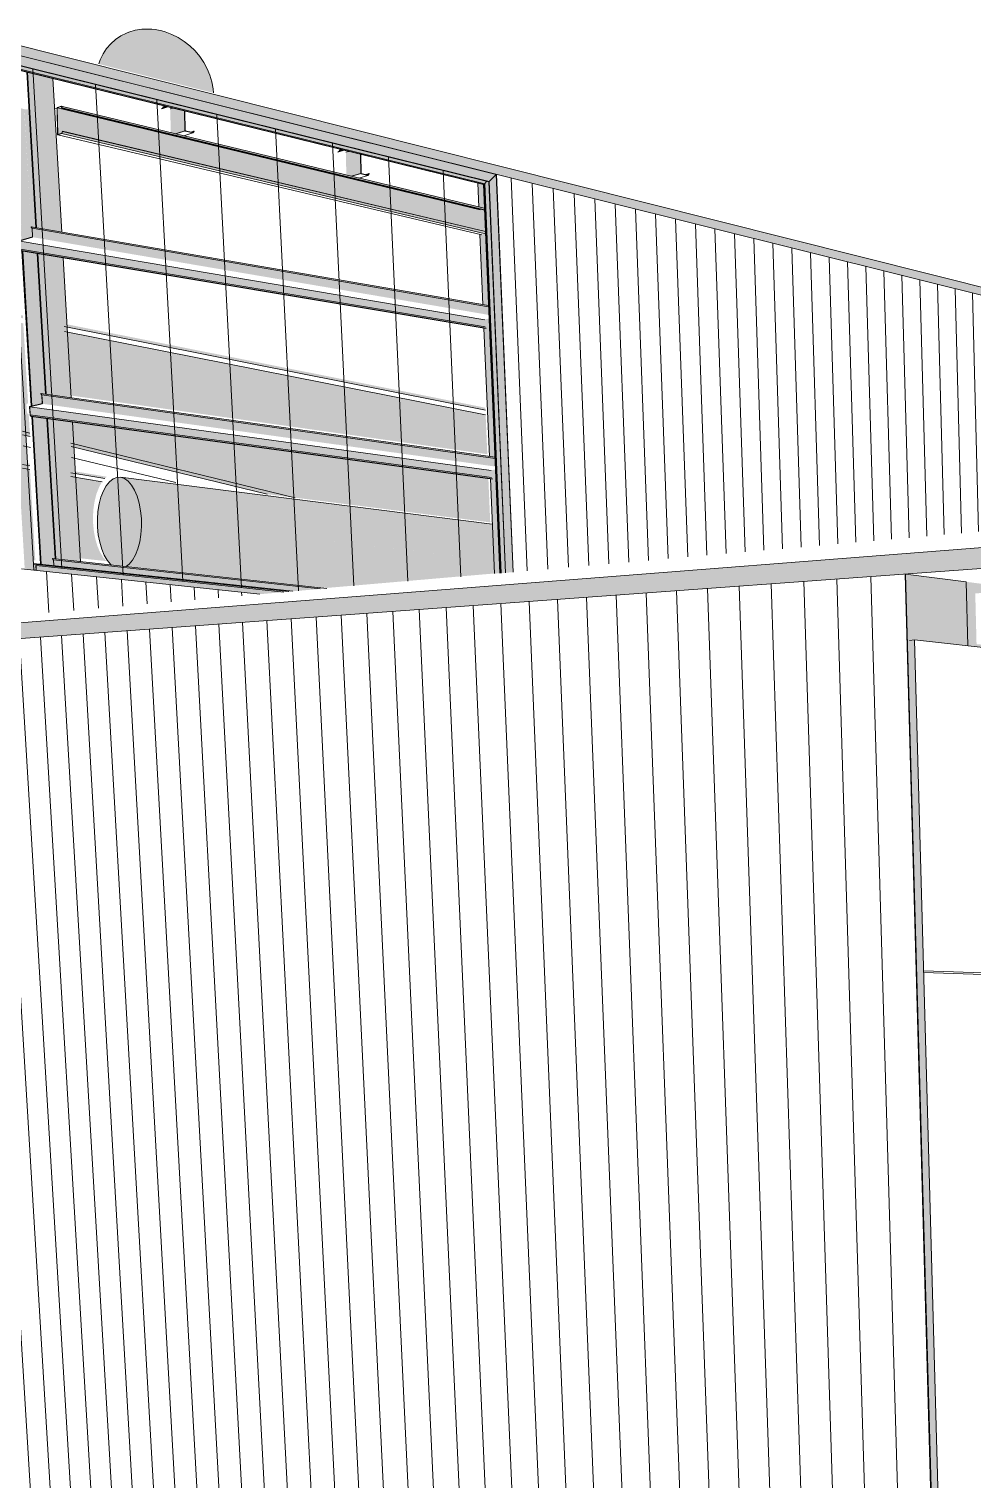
# Model space of a CAD drawing. Header units: inches. Extents: x 30764 to 30770, y -4780 to 4478.
# Drawn here: x 30768.3478 to 30768.6293, y 4477.6266 to 4478.0594 of the extents above; entities that cross this region are included whole.
import ezdxf

# ---------------------------------------------------------------- set-up
doc = ezdxf.new("R2010")
doc.units = ezdxf.units.IN
doc.header["$MEASUREMENT"] = 0
for name, color, linetype, lineweight in [('A-CLNG', 13, 'Continuous', 13), ('A-GENM', 13, 'Continuous', 9), ('A-GLAZ-CURT', 52, 'Continuous', 9), ('A-GLAZ-CWMG', 51, 'Continuous', 9), ('A-ROOF', 132, 'Continuous', 13), ('A-WALL', 113, 'Continuous', 13), ('A-WALL-PATT', 111, 'Continuous', 13), ('L-SITE-WALL', 31, 'Continuous', 13), ('M-HVAC-DUCT', 70, 'Continuous', 9), ('S-BEAM', 12, 'Continuous', 9), ('S-COLS', 52, 'Continuous', 9)]:
    doc.layers.add(name, color=color, linetype=linetype, lineweight=lineweight)

# ---------------------------------------------------------------- blocks, each defined once
blk = doc.blocks.new('FP_62-Westling end')
at = {"layer": 'A-WALL-PATT', "lineweight": 9}
for p, q in [((-2774.29484, 4477.89777), (-2774.2997, 4478.01493)), ((-2774.28869, 4477.89831), (-2774.29337, 4478.01335)), ((-2774.28258, 4477.89884), (-2774.2871, 4478.01179)), ((-2774.27653, 4477.89936), (-2774.28088, 4478.01024)), ((-2774.27052, 4477.89989), (-2774.27472, 4478.0087)), ((-2774.26457, 4477.9004), (-2774.26861, 4478.00718)), ((-2774.25867, 4477.90092), (-2774.26256, 4478.00567)), ((-2774.25282, 4477.90143), (-2774.25656, 4478.00418)), ((-2774.24701, 4477.90193), (-2774.25061, 4478.00269)), ((-2774.24125, 4477.90243), (-2774.24472, 4478.00122)), ((-2774.23554, 4477.90293), (-2774.23887, 4477.99977)), ((-2774.22988, 4477.90342), (-2774.23308, 4477.99832)), ((-2774.22426, 4477.90391), (-2774.22733, 4477.99689)), ((-2774.21869, 4477.9044), (-2774.22164, 4477.99547)), ((-2774.21317, 4477.90488), (-2774.21599, 4477.99406)), ((-2774.20769, 4477.90535), (-2774.21039, 4477.99267)), ((-2774.20225, 4477.90583), (-2774.20484, 4477.99128)), ((-2774.19685, 4477.9063), (-2774.19934, 4477.98991)), ((-2774.1915, 4477.90676), (-2774.19388, 4477.98855)), ((-2774.18619, 4477.90722), (-2774.18847, 4477.9872)), ((-2774.18093, 4477.90768), (-2774.1831, 4477.98586)), ((-2774.1757, 4477.90814), (-2774.17778, 4477.98454)), ((-2774.17052, 4477.90859), (-2774.1725, 4477.98322)), ((-2774.16537, 4477.90904), (-2774.16726, 4477.98192)), ((-2774.16027, 4477.90948), (-2774.16207, 4477.98062)), ((-2774.43756, 4477.88535), (-2774.43828, 4477.8976)), ((-2774.43013, 4477.886), (-2774.43075, 4477.8968)), ((-2774.42276, 4477.88664), (-2774.4233, 4477.89601)), ((-2774.41547, 4477.88727), (-2774.41591, 4477.89522)), ((-2774.40824, 4477.8879), (-2774.4086, 4477.89444)), ((-2774.40108, 4477.88853), (-2774.40136, 4477.89367)), ((-2774.39398, 4477.88914), (-2774.39418, 4477.89291)), ((-2774.38695, 4477.88975), (-2774.38708, 4477.89216)), ((-2774.37998, 4477.89036), (-2774.38004, 4477.89141))]:
    blk.add_line(p, q, dxfattribs=at)
blk = doc.blocks.new('FP_66-Westling end')
at = {"layer": 'A-WALL-PATT', "lineweight": 9}
for p, q in [((-2774.15594, 4477.7778), (-2774.17666, 4477.77853)), ((-2774.15592, 4477.77729), (-2774.17665, 4477.77802))]:
    blk.add_line(p, q, dxfattribs=at)
blk = doc.blocks.new('FP_67-Westling end')
at = {"layer": 'A-WALL-PATT', "lineweight": 9}
for p, q in [((-2774.17342, 4477.58383), (-2774.18217, 4477.89679)), ((-2774.2305, 4477.59113), (-2774.24106, 4477.89251)), ((-2774.22137, 4477.58996), (-2774.23166, 4477.89319)), ((-2774.2121, 4477.58878), (-2774.2221, 4477.89389)), ((-2774.20267, 4477.58757), (-2774.21238, 4477.8946)), ((-2774.19309, 4477.58634), (-2774.20249, 4477.89532)), ((-2774.18334, 4477.5851), (-2774.19242, 4477.89605)), ((-2774.28225, 4477.59775), (-2774.29431, 4477.88863)), ((-2774.27396, 4477.59669), (-2774.2858, 4477.88925)), ((-2774.26554, 4477.59561), (-2774.27714, 4477.88988)), ((-2774.25699, 4477.59452), (-2774.26834, 4477.89052)), ((-2774.2483, 4477.59341), (-2774.2594, 4477.89117)), ((-2774.23947, 4477.59228), (-2774.25031, 4477.89183)), ((-2774.34418, 4477.60567), (-2774.35786, 4477.884)), ((-2774.33684, 4477.60474), (-2774.35034, 4477.88455)), ((-2774.32939, 4477.60378), (-2774.3427, 4477.88511)), ((-2774.32183, 4477.60281), (-2774.33494, 4477.88567)), ((-2774.31415, 4477.60183), (-2774.32707, 4477.88624)), ((-2774.30636, 4477.60084), (-2774.31907, 4477.88683)), ((-2774.29844, 4477.59982), (-2774.31095, 4477.88742)), ((-2774.29041, 4477.5988), (-2774.3027, 4477.88802)), ((-2774.39926, 4477.61272), (-2774.41421, 4477.8799)), ((-2774.39271, 4477.61188), (-2774.40751, 4477.88039)), ((-2774.38607, 4477.61103), (-2774.40072, 4477.88088)), ((-2774.37933, 4477.61017), (-2774.39384, 4477.88138)), ((-2774.3725, 4477.6093), (-2774.38685, 4477.88189)), ((-2774.36557, 4477.60841), (-2774.37976, 4477.88241)), ((-2774.35855, 4477.60751), (-2774.37257, 4477.88293)), ((-2774.35142, 4477.6066), (-2774.36527, 4477.88346)), ((-2774.44268, 4477.61828), (-2774.45852, 4477.87667)), ((-2774.43673, 4477.61751), (-2774.45245, 4477.87712)), ((-2774.43069, 4477.61674), (-2774.44629, 4477.87756)), ((-2774.42457, 4477.61596), (-2774.44005, 4477.87802)), ((-2774.41837, 4477.61517), (-2774.43372, 4477.87848)), ((-2774.41209, 4477.61436), (-2774.42731, 4477.87895)), ((-2774.40572, 4477.61355), (-2774.4208, 4477.87942))]:
    blk.add_line(p, q, dxfattribs=at)
blk = doc.blocks.new('FP_70-Westling end')
at = {"layer": 'A-WALL-PATT', "lineweight": 9}
for p, q in [((-2774.4337, 4477.89856), (-2774.44236, 4478.04747)), ((-2774.41542, 4477.8966), (-2774.4236, 4478.04283)), ((-2774.39756, 4477.89469), (-2774.4053, 4478.03831)), ((-2774.38012, 4477.89282), (-2774.38742, 4478.03389)), ((-2774.36312, 4477.89183), (-2774.36997, 4478.02957)), ((-2774.34662, 4477.89327), (-2774.35292, 4478.02535)), ((-2774.33047, 4477.89467), (-2774.33626, 4478.02123)), ((-2774.31467, 4477.89605), (-2774.31998, 4478.0172))]:
    blk.add_line(p, q, dxfattribs=at)

msp = doc.modelspace()

# ---------------------------------------------------------------- hatches: boundary and pattern name
at = {"layer": 'A-CLNG', "lineweight": 5}
h = msp.add_hatch(color=256, dxfattribs=at)
h.paths.add_polyline_path([(30769.4398, 4477.78459), (30769.4398, 4477.78491), (30769.43964, 4477.78493), (30769.43964, 4477.78505), (30769.43974, 4477.78505), (30769.43974, 4477.78542), (30769.43455, 4477.7855), (30769.43459, 4477.78601), (30769.42931, 4477.78609), (30769.42935, 4477.78661), (30769.42395, 4477.78669), (30769.42399, 4477.78723), (30769.41847, 4477.78731), (30769.41851, 4477.78786), (30769.41287, 4477.78794), (30769.41291, 4477.78851), (30769.40713, 4477.78858), (30769.40717, 4477.78917), (30769.40125, 4477.78924), (30769.40129, 4477.78984), (30769.39524, 4477.78992), (30769.39528, 4477.79054), (30769.38907, 4477.79061), (30769.38911, 4477.79125), (30769.38315, 4477.79128), (30769.38276, 4477.79132), (30769.3828, 4477.79197), (30769.37669, 4477.79201), (30769.37628, 4477.79205), (30769.37633, 4477.79272), (30769.37006, 4477.79275), (30769.36965, 4477.7928), (30769.36969, 4477.79349), (30769.36327, 4477.79352), (30769.36284, 4477.7936), (30769.36288, 4477.79427), (30769.35629, 4477.7943), (30769.35585, 4477.79435), (30769.3559, 4477.79508), (30769.34914, 4477.79511), (30769.34869, 4477.79516), (30769.34873, 4477.79591), (30769.34179, 4477.79593), (30769.34133, 4477.79598), (30769.34138, 4477.79676), (30769.33907, 4477.79677), (30769.33968, 4477.79667), (30769.33963, 4477.79579), (30769.43974, 4477.78459)], flags=0)
h.paths.add_polyline_path([(30769.44471, 4477.78479), (30769.44472, 4477.78485), (30769.44413, 4477.78485)], flags=0)
h.paths.add_polyline_path([(30769.32627, 4477.7973), (30769.32629, 4477.79767), (30769.32601, 4477.79771), (30769.32606, 4477.79853), (30769.31853, 4477.79855), (30769.31803, 4477.7986), (30769.31808, 4477.79946), (30769.31034, 4477.79947), (30769.30982, 4477.79953), (30769.30987, 4477.80041), (30769.30192, 4477.80042), (30769.30139, 4477.80048), (30769.30144, 4477.80139), (30769.29325, 4477.80139), (30769.2927, 4477.80145), (30769.29276, 4477.8024), (30769.28433, 4477.80239), (30769.28377, 4477.80246), (30769.28382, 4477.80344), (30769.27514, 4477.80343), (30769.27456, 4477.80349), (30769.27462, 4477.80451), (30769.26568, 4477.80449), (30769.26508, 4477.80456), (30769.26513, 4477.80561), (30769.25592, 4477.80559), (30769.2553, 4477.80566), (30769.25536, 4477.80675), (30769.24571, 4477.80674), (30769.24523, 4477.80679), (30769.24528, 4477.80792), (30769.23548, 4477.80789), (30769.23483, 4477.80796), (30769.23488, 4477.80914), (30769.22452, 4477.80912), (30769.22409, 4477.80918), (30769.22415, 4477.81039), (30769.21605, 4477.81032), (30769.21602, 4477.80963), (30769.32599, 4477.79733)], flags=0)
h.paths.add_polyline_path([(30769.3338, 4477.79736), (30769.33382, 4477.79764), (30769.33136, 4477.79764), (30769.33347, 4477.7974)], flags=0)
h.paths.add_polyline_path([(30769.21304, 4477.81106), (30769.21306, 4477.81169), (30769.2078, 4477.81166), (30769.21074, 4477.81132)], flags=0)
h.paths.add_polyline_path([(30769.20158, 4477.81236), (30769.20161, 4477.81303), (30769.19383, 4477.81297), (30769.1968, 4477.81264), (30769.19858, 4477.8127), (30769.19938, 4477.81261)], flags=0)
h.paths.add_polyline_path([(30769.18973, 4477.81344), (30769.18977, 4477.81441), (30769.18163, 4477.81435), (30769.18791, 4477.81364)], flags=0)
h.paths.add_polyline_path([(30769.17748, 4477.81482), (30769.17752, 4477.81585), (30769.16902, 4477.81578), (30769.1765, 4477.81493)], flags=0)
h.paths.add_polyline_path([(30769.1648, 4477.81626), (30769.16484, 4477.81734), (30769.15595, 4477.81726), (30769.16128, 4477.81665)], flags=0)
h.paths.add_polyline_path([(30769.15166, 4477.81774), (30769.15171, 4477.81888), (30769.1424, 4477.81879), (30769.1488, 4477.81806)], flags=0)
h.paths.add_polyline_path([(30769.13805, 4477.81928), (30769.1381, 4477.82049), (30769.12836, 4477.82038), (30769.1359, 4477.81952)], flags=0)
h.paths.add_polyline_path([(30769.12394, 4477.82087), (30769.12398, 4477.82215), (30769.11378, 4477.82202), (30769.12254, 4477.82103)], flags=0)
h.paths.add_polyline_path([(30769.1093, 4477.82253), (30769.10934, 4477.82388), (30769.09864, 4477.82373), (30769.10916, 4477.82254)], flags=0)
h.paths.add_polyline_path([(30769.09409, 4477.82425), (30769.09413, 4477.82568), (30769.08291, 4477.82551), (30769.09348, 4477.82432)], flags=0)
h.paths.add_polyline_path([(30769.07828, 4477.82604), (30769.07833, 4477.82755), (30769.06655, 4477.82736), (30769.07707, 4477.82617)], flags=0)
h.paths.add_polyline_path([(30769.06185, 4477.82789), (30769.06189, 4477.8295), (30769.04953, 4477.82929), (30769.06002, 4477.8281)], flags=0)
h.paths.add_polyline_path([(30769.04475, 4477.82983), (30769.04479, 4477.83154), (30769.03179, 4477.83129), (30769.04226, 4477.83011)], flags=0)
h.paths.add_polyline_path([(30769.02693, 4477.83184), (30769.02697, 4477.83366), (30769.0133, 4477.83338), (30769.02373, 4477.8322)], flags=0)
h.paths.add_polyline_path([(30769.00836, 4477.83394), (30769.0084, 4477.83589), (30768.99401, 4477.83556), (30769.00587, 4477.83422)], flags=0)
h.paths.add_polyline_path([(30768.98898, 4477.83613), (30768.98901, 4477.83821), (30768.97386, 4477.83784), (30768.9832, 4477.83678)], flags=0)
h.paths.add_polyline_path([(30768.96874, 4477.83842), (30768.96877, 4477.84064), (30768.95562, 4477.84026), (30768.96057, 4477.83969), (30768.96057, 4477.83934), (30768.963, 4477.83907)], flags=0)
h.paths.add_polyline_path([(30768.94758, 4477.84117), (30768.94761, 4477.84319), (30768.93331, 4477.84279), (30768.9439, 4477.84158)], flags=0)
h.paths.add_polyline_path([(30768.92625, 4477.84203), (30768.92625, 4477.84267), (30768.92543, 4477.84276), (30768.92546, 4477.84587), (30768.90372, 4477.8452), (30768.90224, 4477.84537), (30768.90227, 4477.84869), (30768.87947, 4477.84793), (30768.87792, 4477.8481), (30768.87793, 4477.85165), (30768.85401, 4477.85079), (30768.85238, 4477.85098), (30768.85239, 4477.85478), (30768.82725, 4477.8538), (30768.82554, 4477.85399), (30768.82553, 4477.85809), (30768.79909, 4477.85697), (30768.79729, 4477.85717), (30768.79726, 4477.86158), (30768.76941, 4477.86031), (30768.76751, 4477.86052), (30768.7675, 4477.8653), (30768.73809, 4477.86383), (30768.73608, 4477.86406), (30768.73602, 4477.86924), (30768.70498, 4477.86755), (30768.70286, 4477.86779), (30768.70277, 4477.87344), (30768.66994, 4477.8715), (30768.66769, 4477.87175), (30768.66756, 4477.87793), (30768.63277, 4477.87568), (30768.63039, 4477.87594), (30768.63001, 4477.89104), (30768.64525, 4477.89224), (30768.62733, 4477.89451), (30768.62782, 4477.87539), (30768.92128, 4477.84258)], flags=0)
at = {"layer": 'A-GENM', "lineweight": 5}
for points in [[(30768.3701, 4478.04858), (30768.37054, 4478.05065), (30768.37144, 4478.0529), (30768.37269, 4478.05487), (30768.37425, 4478.05651), (30768.37608, 4478.05778), (30768.3745, 4478.05691), (30768.37259, 4478.05535), (30768.37188, 4478.05469), (30768.37062, 4478.05314), (30768.36937, 4478.05096), (30768.36861, 4478.04898), (30768.36964, 4478.0487)], [(30768.40276, 4478.04035), (30768.40265, 4478.04154), (30768.40237, 4478.04339), (30768.40186, 4478.04525), (30768.40084, 4478.04774), (30768.39952, 4478.05002), (30768.39828, 4478.05176), (30768.39669, 4478.05347), (30768.39532, 4478.05475), (30768.39385, 4478.05587), (30768.3918, 4478.05711), (30768.38916, 4478.05827), (30768.38881, 4478.05841), (30768.38607, 4478.05911), (30768.38558, 4478.05914), (30768.38492, 4478.05926), (30768.38399, 4478.05929), (30768.38317, 4478.05938), (30768.38101, 4478.05924), (30768.38042, 4478.05917), (30768.37973, 4478.05905), (30768.37814, 4478.05864), (30768.37608, 4478.05778), (30768.37425, 4478.05651), (30768.37269, 4478.05487), (30768.37144, 4478.0529), (30768.37054, 4478.05065), (30768.3701, 4478.04858), (30768.40275, 4478.04035)]]:
    msp.add_hatch(color=256, dxfattribs=at).paths.add_polyline_path(points, flags=0)
at = {"layer": 'A-GLAZ-CWMG', "lineweight": 5}
for points in [[(30768.48501, 4478.01386), (30768.48717, 4478.01599), (30768.3373, 4478.05335), (30768.34025, 4478.04967), (30768.48358, 4478.01421)], [(30768.34922, 4477.89798), (30768.34025, 4478.04967), (30768.3373, 4478.05335), (30768.34652, 4477.89827), (30768.34748, 4477.89817)], [(30768.48361, 4478.01323), (30768.48438, 4478.01399), (30768.34024, 4478.04964), (30768.3403, 4478.04858), (30768.48357, 4478.01324)], [(30768.48351, 4478.01302), (30768.4837, 4478.01321), (30768.3403, 4478.04858), (30768.34032, 4478.04831), (30768.48021, 4478.01383)], [(30768.48863, 4477.8971), (30768.48987, 4477.89721), (30768.48494, 4478.01385), (30768.48438, 4478.01399), (30768.48361, 4478.01323), (30768.4837, 4478.01321), (30768.48819, 4477.90742)], [(30768.48988, 4477.8972), (30768.48994, 4477.89721), (30768.48501, 4478.01386), (30768.48495, 4478.01384), (30768.48945, 4477.90741)], [(30768.48994, 4477.89721), (30768.49215, 4477.8974), (30768.48717, 4478.01599), (30768.48501, 4478.01386), (30768.48951, 4477.90741)], [(30768.48825, 4477.89707), (30768.48843, 4477.89708), (30768.48351, 4478.01302), (30768.48333, 4478.01297), (30768.48781, 4477.90742)], [(30768.48843, 4477.89708), (30768.48863, 4477.8971), (30768.4837, 4478.01321), (30768.48351, 4478.01302), (30768.48799, 4477.90741)], [(30768.42524, 4477.89158), (30768.42647, 4477.89169), (30768.34909, 4477.90002), (30768.34912, 4477.89976), (30768.41547, 4477.89263)], [(30768.42381, 4477.89146), (30768.42519, 4477.89158), (30768.34911, 4477.89975), (30768.34921, 4477.898), (30768.34993, 4477.89797), (30768.34987, 4477.89939), (30768.41547, 4477.89235)], [(30768.34987, 4477.89793), (30768.34984, 4477.89794), (30768.3498, 4477.89794)], [(30768.34997, 4477.89792), (30768.34993, 4477.89796), (30768.34987, 4477.89793), (30768.34996, 4477.89792)], [(30768.41657, 4477.89082), (30768.42382, 4477.89145), (30768.34988, 4477.89938), (30768.34997, 4477.8979), (30768.41548, 4477.89094)]]:
    msp.add_hatch(color=256, dxfattribs=at).paths.add_polyline_path(points, flags=0)
at = {"layer": 'A-ROOF', "lineweight": 5}
for points in [[(30769.03676, 4477.87902), (30769.0368, 4477.88066), (30768.33511, 4478.05693), (30768.33529, 4478.05388), (30769.03047, 4477.88059)], [(30768.14472, 4477.86298), (30768.67419, 4477.90154), (30768.67406, 4477.90799), (30768.14473, 4477.86668)]]:
    msp.add_hatch(color=256, dxfattribs=at).paths.add_polyline_path(points, flags=0)
at = {"layer": 'L-SITE-WALL', "lineweight": 5}
for points in [[(30768.49215, 4477.8974), (30768.49221, 4477.8974), (30768.48723, 4478.01601), (30768.48717, 4478.01599), (30768.49173, 4477.90742)], [(30768.61798, 4477.58381), (30768.61858, 4477.58388), (30768.6104, 4477.87699), (30768.61184, 4477.87718), (30768.62782, 4477.87539), (30768.62733, 4477.89451), (30768.60923, 4477.89681), (30768.61755, 4477.59941)], [(30768.61998, 4477.5837), (30768.61185, 4477.87717), (30768.6104, 4477.87699), (30768.61858, 4477.58388), (30768.61907, 4477.58381)]]:
    msp.add_hatch(color=256, dxfattribs=at).paths.add_polyline_path(points, flags=0)
h = msp.add_hatch(color=256, dxfattribs=at)
h.paths.add_polyline_path([(30768.4866, 4477.89695), (30768.48824, 4477.89708), (30768.48692, 4477.92803), (30768.48565, 4477.92779), (30768.48575, 4477.92558), (30768.48603, 4477.92521), (30768.486, 4477.92512), (30768.48539, 4477.92521), (30768.48615, 4477.90744)], flags=0)
h.paths.add_polyline_path([(30768.48677, 4477.93167), (30768.48498, 4477.97305), (30768.48373, 4477.97276), (30768.48383, 4477.97052), (30768.48414, 4477.97006), (30768.48347, 4477.97018), (30768.4851, 4477.93191), (30768.48613, 4477.93176)], flags=0)
h.paths.add_polyline_path([(30768.48485, 4477.97691), (30768.48393, 4477.99845), (30768.48389, 4477.99834), (30768.48266, 4477.99805), (30768.48228, 4477.99814), (30768.48317, 4477.97721), (30768.48454, 4477.97697)], flags=0)
h.paths.add_polyline_path([(30768.48391, 4477.99904), (30768.48364, 4478.00539), (30768.48279, 4478.0056), (30768.48234, 4478.00548), (30768.4826, 4477.99936), (30768.48355, 4477.99913)], flags=0)
h.paths.add_polyline_path([(30768.48362, 4478.00582), (30768.48331, 4478.01299), (30768.48163, 4478.01341), (30768.48193, 4478.00631), (30768.48357, 4478.00591)], flags=0)
at = {"layer": 'M-HVAC-DUCT', "lineweight": 5}
for points in [[(30768.37684, 4477.89918), (30768.37779, 4477.89994), (30768.37867, 4477.901), (30768.37954, 4477.90253), (30768.38026, 4477.90435), (30768.38081, 4477.90641), (30768.38118, 4477.90865), (30768.38136, 4477.911), (30768.38133, 4477.91338), (30768.38109, 4477.91573), (30768.38067, 4477.91797), (30768.38006, 4477.92002), (30768.37929, 4477.92183), (30768.37838, 4477.92335), (30768.37736, 4477.92451), (30768.37627, 4477.9253), (30768.37512, 4477.92568), (30768.37397, 4477.92565), (30768.37285, 4477.92521), (30768.37178, 4477.92437), (30768.37081, 4477.92316), (30768.36995, 4477.92158), (30768.36925, 4477.91979), (30768.36872, 4477.91774), (30768.36836, 4477.91552), (30768.3682, 4477.9132), (30768.36823, 4477.91084), (30768.36846, 4477.90853), (30768.36888, 4477.90633), (30768.36948, 4477.9043), (30768.37023, 4477.9025), (30768.37113, 4477.90099), (30768.37213, 4477.89982), (30768.37237, 4477.89969), (30768.37679, 4477.89918)], [(30768.48637, 4477.90092), (30768.48589, 4477.9117), (30768.37512, 4477.92568), (30768.37627, 4477.9253), (30768.37736, 4477.92451), (30768.37838, 4477.92335), (30768.37929, 4477.92183), (30768.38006, 4477.92002), (30768.38067, 4477.91797), (30768.38109, 4477.91573), (30768.38133, 4477.91338), (30768.48596, 4477.90097)], [(30768.43647, 4477.89268), (30768.48654, 4477.897), (30768.48637, 4477.90092), (30768.38133, 4477.91338), (30768.38136, 4477.911), (30768.38118, 4477.90865), (30768.38081, 4477.90641), (30768.38026, 4477.90435), (30768.37954, 4477.90253), (30768.37867, 4477.901), (30768.37769, 4477.89982), (30768.37684, 4477.89918), (30768.42962, 4477.89342)]]:
    msp.add_hatch(color=256, dxfattribs=at).paths.add_polyline_path(points, flags=0)
at = {"layer": 'S-BEAM', "lineweight": 5}
h = msp.add_hatch(color=256, dxfattribs=at)
h.paths.add_polyline_path([(30768.35643, 4478.0278), (30768.35757, 4478.02818), (30768.3578, 4478.02884), (30768.35775, 4478.0289), (30768.35755, 4478.02828), (30768.35643, 4478.02791)], flags=0)
h.paths.add_polyline_path([(30768.35634, 4478.02796), (30768.35639, 4478.02798), (30768.35624, 4478.03578), (30768.35619, 4478.03576), (30768.35624, 4478.03279)], flags=0)
h.paths.add_polyline_path([(30768.35762, 4478.03577), (30768.35766, 4478.03586), (30768.35742, 4478.03637), (30768.35627, 4478.03599), (30768.35627, 4478.03587), (30768.35739, 4478.03625), (30768.35745, 4478.03612)], flags=0)
for points in [[(30768.48234, 4478.0054), (30768.48238, 4478.00549), (30768.35626, 4478.03586), (30768.35624, 4478.03578), (30768.46085, 4478.01058)], [(30768.4826, 4477.99936), (30768.48234, 4478.0054), (30768.35624, 4478.03578), (30768.35643, 4478.02797), (30768.35653, 4478.02795), (30768.35754, 4478.02829), (30768.35774, 4478.02891), (30768.48003, 4477.99997)], [(30768.48363, 4478.00548), (30768.48362, 4478.00582), (30768.48355, 4478.00591), (30768.35742, 4478.03637), (30768.35766, 4478.03586), (30768.48355, 4478.0055)], [(30768.48364, 4478.00539), (30768.48363, 4478.00548), (30768.35766, 4478.03586), (30768.35762, 4478.03577), (30768.48355, 4478.00541)], [(30768.38729, 4478.0357), (30768.38896, 4478.03624), (30768.38835, 4478.03637), (30768.38772, 4478.03617)], [(30768.38737, 4478.03561), (30768.38916, 4478.03619), (30768.38896, 4478.03624), (30768.38729, 4478.0357)], [(30768.38994, 4478.03544), (30768.39086, 4478.03578), (30768.39073, 4478.03581), (30768.3899, 4478.03551), (30768.38994, 4478.03544)], [(30768.39129, 4478.02819), (30768.3943, 4478.02914), (30768.39421, 4478.03493), (30768.39093, 4478.03576), (30768.38994, 4478.03544), (30768.39005, 4478.0285), (30768.3911, 4478.02824)], [(30768.35643, 4478.02791), (30768.35653, 4478.02795), (30768.3564, 4478.02794), (30768.35641, 4478.02792)], [(30768.48389, 4477.99834), (30768.48393, 4477.99845), (30768.48391, 4477.999), (30768.3578, 4478.02884), (30768.35757, 4478.02818), (30768.48355, 4477.99842)], [(30768.48391, 4477.999), (30768.48391, 4477.99904), (30768.35775, 4478.0289), (30768.3578, 4478.02884), (30768.48355, 4477.99908)], [(30768.39179, 4478.02807), (30768.39447, 4478.02891), (30768.39439, 4478.02896), (30768.3943, 4478.02914), (30768.39129, 4478.02819), (30768.39166, 4478.0281)], [(30768.39657, 4478.02851), (30768.39696, 4478.02895), (30768.39601, 4478.02865)], [(30768.43987, 4478.02278), (30768.44157, 4478.02328), (30768.44095, 4478.02343), (30768.44027, 4478.02323)], [(30768.43994, 4478.02269), (30768.44177, 4478.02323), (30768.44157, 4478.02328), (30768.43987, 4478.02278)], [(30768.44234, 4478.02254), (30768.44328, 4478.02286), (30768.44315, 4478.02289), (30768.44231, 4478.02262), (30768.44234, 4478.02254)], [(30768.44367, 4478.01554), (30768.44674, 4478.01642), (30768.44668, 4478.022), (30768.44335, 4478.02284), (30768.44234, 4478.02254), (30768.44241, 4478.01585), (30768.44349, 4478.01559)], [(30768.44417, 4478.01542), (30768.4469, 4478.0162), (30768.44682, 4478.01624), (30768.44674, 4478.01642), (30768.44367, 4478.01554), (30768.44405, 4478.01545)], [(30768.44885, 4478.01583), (30768.44922, 4478.01626), (30768.44825, 4478.01598)], [(30768.48487, 4477.97656), (30768.48486, 4477.9769), (30768.34843, 4478.00039), (30768.34874, 4477.99997), (30768.48474, 4477.97658)], [(30768.48497, 4477.97433), (30768.48487, 4477.97656), (30768.34874, 4477.99997), (30768.34888, 4477.99752), (30768.48493, 4477.97434)], [(30768.48498, 4477.97411), (30768.48497, 4477.97433), (30768.34888, 4477.99752), (30768.34886, 4477.99737), (30768.3488, 4477.9973), (30768.48475, 4477.97415)], [(30768.48374, 4477.97269), (30768.48377, 4477.97277), (30768.34511, 4477.99619), (30768.34514, 4477.99612), (30768.3503, 4477.99525), (30768.3503, 4477.99531), (30768.35781, 4477.99404), (30768.35782, 4477.99398), (30768.48354, 4477.97272)], [(30768.48383, 4477.97052), (30768.48374, 4477.97269), (30768.34511, 4477.99613), (30768.34525, 4477.99374), (30768.48354, 4477.97057)], [(30768.48412, 4477.97016), (30768.48383, 4477.97052), (30768.34525, 4477.99374), (30768.34553, 4477.99335), (30768.48354, 4477.97025)], [(30768.48409, 4477.97007), (30768.48412, 4477.97016), (30768.34553, 4477.99335), (30768.3455, 4477.99325), (30768.48354, 4477.97016)], [(30768.4868, 4477.9313), (30768.48678, 4477.93166), (30768.35134, 4477.95068), (30768.35165, 4477.95025), (30768.48666, 4477.93132)], [(30768.48689, 4477.92909), (30768.4868, 4477.9313), (30768.35165, 4477.95025), (30768.35179, 4477.94783), (30768.48604, 4477.92921)], [(30768.48565, 4477.92772), (30768.48569, 4477.9278), (30768.34804, 4477.94673), (30768.34802, 4477.94666), (30768.35318, 4477.94599), (30768.35318, 4477.94602), (30768.36063, 4477.94496), (30768.36064, 4477.94492), (30768.48496, 4477.92782)], [(30768.48575, 4477.92558), (30768.48565, 4477.92772), (30768.34802, 4477.94666), (30768.34816, 4477.94429), (30768.48496, 4477.92568)], [(30768.4869, 4477.92889), (30768.48689, 4477.92909), (30768.35179, 4477.94783), (30768.35175, 4477.94765), (30768.35171, 4477.94761), (30768.48667, 4477.92892)], [(30768.48603, 4477.92521), (30768.48575, 4477.92558), (30768.34816, 4477.94429), (30768.34845, 4477.94389), (30768.48496, 4477.92535)], [(30768.486, 4477.92512), (30768.48603, 4477.92521), (30768.34845, 4477.94389), (30768.34842, 4477.9438), (30768.48496, 4477.92527)], [(30768.43465, 4477.8924), (30768.43659, 4477.89257), (30768.35481, 4477.90148), (30768.35511, 4477.90105), (30768.42629, 4477.89331)], [(30768.42647, 4477.89169), (30768.43465, 4477.8924), (30768.35511, 4477.90105), (30768.35521, 4477.89936), (30768.41547, 4477.89287)]]:
    msp.add_hatch(color=256, dxfattribs=at).paths.add_polyline_path(points, flags=0)
h = msp.add_hatch(color=256, dxfattribs=at)
h.paths.add_polyline_path([(30768.39439, 4478.02896), (30768.39443, 4478.02904), (30768.39433, 4478.02904)], flags=0)
h.paths.add_polyline_path([(30768.39661, 4478.02839), (30768.39704, 4478.02886), (30768.39696, 4478.02895), (30768.39657, 4478.02851), (30768.39447, 4478.02902), (30768.39439, 4478.02896), (30768.39447, 4478.02891)], flags=0)
h.paths.add_polyline_path([(30768.39433, 4478.02904), (30768.39441, 4478.02908), (30768.3943, 4478.02914)], flags=0)
h.paths.add_polyline_path([(30768.3944, 4478.02912), (30768.39428, 4478.03491), (30768.39421, 4478.03493), (30768.3943, 4478.02914)], flags=0)
h = msp.add_hatch(color=256, dxfattribs=at)
h.paths.add_polyline_path([(30768.44682, 4478.01624), (30768.44686, 4478.01632), (30768.44676, 4478.01632)], flags=0)
h.paths.add_polyline_path([(30768.44889, 4478.01572), (30768.44929, 4478.01617), (30768.44922, 4478.01626), (30768.44885, 4478.01583), (30768.4469, 4478.01631), (30768.44682, 4478.01624), (30768.4469, 4478.0162)], flags=0)
h.paths.add_polyline_path([(30768.44676, 4478.01632), (30768.44684, 4478.01636), (30768.44674, 4478.01642)], flags=0)
h.paths.add_polyline_path([(30768.44683, 4478.0164), (30768.44675, 4478.02198), (30768.44668, 4478.022), (30768.44674, 4478.01642)], flags=0)
h = msp.add_hatch(color=256, dxfattribs=at)
h.paths.add_polyline_path([(30768.48535, 4477.91224), (30768.48477, 4477.92586), (30768.35988, 4477.94287), (30768.36028, 4477.9359), (30768.42716, 4477.91961), (30768.48433, 4477.91237)], flags=0)
h.paths.add_polyline_path([(30768.48448, 4477.93258), (30768.48398, 4477.94431), (30768.35836, 4477.96916), (30768.35945, 4477.95019), (30768.48433, 4477.9326)], flags=0)
h.paths.add_polyline_path([(30768.34619, 4477.94746), (30768.34621, 4477.94743), (30768.3462, 4477.94747)], flags=0)
h.paths.add_polyline_path([(30768.34803, 4477.93888), (30768.3477, 4477.94453), (30768.34746, 4477.94456), (30768.34716, 4477.94506), (30768.34702, 4477.9474), (30768.34707, 4477.94746), (30768.3471, 4477.94762), (30768.34751, 4477.94772), (30768.34608, 4477.97159), (30768.34388, 4477.97203), (30768.34532, 4477.94773), (30768.34621, 4477.94759), (30768.3463, 4477.94742), (30768.34631, 4477.94741), (30768.34645, 4477.94499), (30768.34586, 4477.94455), (30768.34552, 4477.94447), (30768.34582, 4477.93942), (30768.3465, 4477.93925)], flags=0)
h.paths.add_polyline_path([(30768.34025, 4477.94077), (30768.34011, 4477.94315), (30768.3353, 4477.94198), (30768.33906, 4477.94106)], flags=0)
h.paths.add_polyline_path([(30768.31788, 4477.94622), (30768.33903, 4477.95158), (30768.3391, 4477.95149), (30768.33861, 4477.9511), (30768.33872, 4477.94867), (30768.33877, 4477.94867), (30768.3388, 4477.94864), (30768.33884, 4477.94863), (30768.33979, 4477.94852), (30768.33831, 4477.97313), (30768.29904, 4477.9809), (30768.25118, 4477.96648), (30768.2595, 4477.95882), (30768.26255, 4477.9597), (30768.31321, 4477.94736)], flags=0)
h.paths.add_polyline_path([(30768.2443, 4477.97282), (30768.2814, 4477.98439), (30768.22476, 4477.99559), (30768.22513, 4477.99047), (30768.24351, 4477.97355)], flags=0)
h.paths.add_polyline_path([(30768.22068, 4477.99458), (30768.22054, 4477.99642), (30768.21816, 4477.99689), (30768.22057, 4477.99467)], flags=0)
h = msp.add_hatch(color=256, dxfattribs=at)
h.paths.add_polyline_path([(30768.48393, 4477.94569), (30768.4839, 4477.94645), (30768.35825, 4477.97149), (30768.3583, 4477.97067), (30768.48285, 4477.94591)], flags=0)
h.paths.add_polyline_path([(30768.34603, 4477.9731), (30768.34599, 4477.97393), (30768.34376, 4477.97438), (30768.34381, 4477.97355), (30768.34601, 4477.97311)], flags=0)
h.paths.add_polyline_path([(30768.33824, 4477.97465), (30768.33819, 4477.97549), (30768.30388, 4477.98233), (30768.3022, 4477.98182), (30768.33626, 4477.97505)], flags=0)
h.paths.add_polyline_path([(30768.28452, 4477.98533), (30768.28619, 4477.98585), (30768.22404, 4477.99824), (30768.22402, 4477.99847), (30768.21963, 4477.99934), (30768.22116, 4477.99793), (30768.27842, 4477.98654)], flags=0)
at = {"layer": 'S-BEAM'}
h = msp.add_hatch(color=256, dxfattribs=at)
h.paths.add_polyline_path([(30768.3455, 4477.99325), (30768.34553, 4477.99335), (30768.34525, 4477.99374), (30768.34507, 4477.99626), (30768.34505, 4477.99611), (30768.3452, 4477.99367)], flags=0)
h.paths.add_polyline_path([(30768.34511, 4477.99619), (30768.34513, 4477.99633), (30768.34507, 4477.99626)], flags=0)
h.paths.add_polyline_path([(30768.34886, 4477.99737), (30768.34888, 4477.99752), (30768.34874, 4477.99997), (30768.34843, 4478.00039), (30768.3484, 4478.00029), (30768.34869, 4477.9999), (30768.34883, 4477.9975)], flags=0)
h.paths.add_polyline_path([(30768.3488, 4477.9973), (30768.34886, 4477.99737), (30768.34882, 4477.99744)], flags=0)
h.paths.add_polyline_path([(30768.34514, 4477.99622), (30768.3488, 4477.9973), (30768.3488, 4477.99741), (30768.34513, 4477.99633)], flags=0)
at = {"layer": 'S-BEAM', "lineweight": 5}
h = msp.add_hatch(color=256, dxfattribs=at)
h.paths.add_polyline_path([(30768.32526, 4477.89962), (30768.34134, 4477.90277), (30768.34141, 4477.90268), (30768.34097, 4477.90228), (30768.34193, 4477.90247), (30768.34032, 4477.92935), (30768.30519, 4477.93532), (30768.26497, 4477.92554), (30768.2649, 4477.91258), (30768.32488, 4477.8997)], flags=0)
h.paths.add_polyline_path([(30768.37097, 4477.90067), (30768.37079, 4477.90082), (30768.36978, 4477.90201), (30768.36889, 4477.90354), (30768.36816, 4477.90528), (30768.36757, 4477.90731), (30768.36715, 4477.90952), (30768.36692, 4477.91184), (30768.36688, 4477.9142), (30768.36704, 4477.91653), (30768.3674, 4477.91876), (30768.36793, 4477.92082), (30768.36877, 4477.92291), (30768.36958, 4477.92438), (30768.36026, 4477.92597), (30768.36166, 4477.90169), (30768.3709, 4477.90068)], flags=0)
h.paths.add_polyline_path([(30768.34967, 4477.90091), (30768.34807, 4477.92804), (30768.34586, 4477.92838), (30768.34751, 4477.90115), (30768.34861, 4477.90103)], flags=0)
h.paths.add_polyline_path([(30768.22019, 4477.92218), (30768.22172, 4477.92256), (30768.21969, 4477.94984), (30768.20273, 4477.95273), (30768.15804, 4477.93929), (30768.16586, 4477.93265), (30768.16824, 4477.93333), (30768.21602, 4477.92307)], flags=0)
h.paths.add_polyline_path([(30768.26501, 4477.93352), (30768.2854, 4477.93868), (30768.26506, 4477.94214), (30768.26503, 4477.93614)], flags=0)
h.paths.add_polyline_path([(30768.1516, 4477.94477), (30768.18617, 4477.95554), (30768.14126, 4477.96317), (30768.14126, 4477.95356), (30768.15085, 4477.94541)], flags=0)
h = msp.add_hatch(color=256, dxfattribs=at)
h.paths.add_polyline_path([(30768.37036, 4477.92529), (30768.37046, 4477.92541), (30768.37101, 4477.92585), (30768.36018, 4477.9277), (30768.36022, 4477.92702), (30768.37031, 4477.92529)], flags=0)
h.paths.add_polyline_path([(30768.34802, 4477.92909), (30768.34798, 4477.92978), (30768.34577, 4477.93016), (30768.34581, 4477.92947), (30768.34762, 4477.92916)], flags=0)
h.paths.add_polyline_path([(30768.34027, 4477.93042), (30768.34023, 4477.93111), (30768.30952, 4477.93636), (30768.30783, 4477.93595), (30768.33918, 4477.9306)], flags=0)
h.paths.add_polyline_path([(30768.28801, 4477.93933), (30768.28968, 4477.93975), (30768.26509, 4477.94396), (30768.26509, 4477.94324), (30768.28361, 4477.94008)], flags=0)
h.paths.add_polyline_path([(30768.21963, 4477.95099), (30768.21957, 4477.95174), (30768.20679, 4477.95393), (30768.20521, 4477.95345), (30768.21605, 4477.9516)], flags=0)
h.paths.add_polyline_path([(30768.18861, 4477.95628), (30768.19017, 4477.95677), (30768.14129, 4477.96512), (30768.14129, 4477.96435), (30768.18672, 4477.9566)], flags=0)
h = msp.add_hatch(color=256, dxfattribs=at)
h.paths.add_polyline_path([(30768.42718, 4477.91959), (30768.3603, 4477.93588), (30768.36036, 4477.93485), (30768.41886, 4477.92065), (30768.42185, 4477.92027)], flags=0)
h.paths.add_polyline_path([(30768.34812, 4477.93783), (30768.34806, 4477.93886), (30768.34584, 4477.9394), (30768.3459, 4477.93836), (30768.34652, 4477.93821)], flags=0)
h.paths.add_polyline_path([(30768.34033, 4477.93972), (30768.34027, 4477.94076), (30768.33523, 4477.94194), (30768.3332, 4477.94145), (30768.33908, 4477.94002)], flags=0)
h.paths.add_polyline_path([(30768.31581, 4477.94567), (30768.31791, 4477.9462), (30768.26258, 4477.95968), (30768.26416, 4477.95822), (30768.30897, 4477.94733)], flags=0)
at = {"layer": 'S-BEAM'}
h = msp.add_hatch(color=256, dxfattribs=at)
h.paths.add_polyline_path([(30768.34842, 4477.9438), (30768.34845, 4477.94389), (30768.34816, 4477.94429), (30768.34802, 4477.94666), (30768.34797, 4477.94664), (30768.34811, 4477.94423)], flags=0)
h.paths.add_polyline_path([(30768.34806, 4477.94674), (30768.35171, 4477.94761), (30768.3517, 4477.94772), (30768.34805, 4477.94685)], flags=0)
h.paths.add_polyline_path([(30768.35174, 4477.94781), (30768.35179, 4477.94783), (30768.35165, 4477.95025), (30768.35134, 4477.95068), (30768.35131, 4477.95058), (30768.3516, 4477.95019), (30768.35167, 4477.94899)], flags=0)
msp.add_hatch(color=256, dxfattribs=at).paths.add_polyline_path([(30768.35521, 4477.89936), (30768.35511, 4477.90105), (30768.35481, 4477.90148), (30768.35478, 4477.90139), (30768.35506, 4477.90099), (30768.35519, 4477.89936)], flags=0)
at = {"layer": 'S-COLS', "lineweight": 5}
h = msp.add_hatch(color=256, dxfattribs=at)
h.paths.add_polyline_path([(30768.35578, 4477.9014), (30768.35335, 4477.94313), (30768.35313, 4477.94316), (30768.35557, 4477.90142)], flags=0)
h.paths.add_polyline_path([(30768.35292, 4477.95048), (30768.35047, 4477.99242), (30768.35026, 4477.99246), (30768.3527, 4477.95051)], flags=0)
h.paths.add_polyline_path([(30768.35002, 4478.00014), (30768.34731, 4478.04651), (30768.3471, 4478.04657), (30768.34981, 4478.00018)], flags=0)
h = msp.add_hatch(color=256, dxfattribs=at)
h.paths.add_polyline_path([(30768.36318, 4477.90059), (30768.3608, 4477.94212), (30768.35335, 4477.94313), (30768.35578, 4477.9014), (30768.35877, 4477.90107)], flags=0)
h.paths.add_polyline_path([(30768.36077, 4477.94258), (30768.36063, 4477.94499), (30768.35318, 4477.94602), (30768.35332, 4477.94359), (30768.35879, 4477.94285)], flags=0)
h.paths.add_polyline_path([(30768.36038, 4477.94943), (30768.35798, 4477.99117), (30768.35047, 4477.99242), (30768.35292, 4477.95048), (30768.35879, 4477.94965)], flags=0)
h.paths.add_polyline_path([(30768.35795, 4477.99161), (30768.35781, 4477.99404), (30768.3503, 4477.99531), (30768.35044, 4477.99287), (30768.35314, 4477.99242)], flags=0)
h.paths.add_polyline_path([(30768.35754, 4477.99884), (30768.3549, 4478.04464), (30768.34731, 4478.04651), (30768.35002, 4478.00014), (30768.35078, 4478.00001)], flags=0)
h = msp.add_hatch(color=256, dxfattribs=at)
h.paths.add_polyline_path([(30768.35141, 4477.89981), (30768.34882, 4477.94377), (30768.34861, 4477.9438), (30768.35122, 4477.89983)], flags=0)
h.paths.add_polyline_path([(30768.34843, 4477.94699), (30768.34863, 4477.94704), (30768.34591, 4477.99321), (30768.3457, 4477.99325), (30768.34839, 4477.94766)], flags=0)
h.paths.add_polyline_path([(30768.34551, 4477.99649), (30768.34571, 4477.99655), (30768.34338, 4478.0362), (30768.34317, 4478.03613), (30768.34546, 4477.99735)], flags=0)
h = msp.add_hatch(color=256, dxfattribs=at)
h.paths.add_polyline_path([(30768.35434, 4477.89949), (30768.35177, 4477.94337), (30768.34882, 4477.94377), (30768.35141, 4477.89981), (30768.35307, 4477.89963)], flags=0)
h.paths.add_polyline_path([(30768.34863, 4477.94704), (30768.35151, 4477.94778), (30768.35135, 4477.95049), (30768.35125, 4477.95064), (30768.35127, 4477.95073), (30768.35134, 4477.95073), (30768.34888, 4477.99272), (30768.34591, 4477.99321), (30768.34859, 4477.94766)], flags=0)
h.paths.add_polyline_path([(30768.34571, 4477.99655), (30768.3486, 4477.99747), (30768.34844, 4478.00021), (30768.34834, 4478.00035), (30768.34836, 4478.00045), (30768.34843, 4478.00045), (30768.34635, 4478.03549), (30768.34338, 4478.0362), (30768.34567, 4477.99735)], flags=0)
h = msp.add_hatch(color=256, dxfattribs=at)
h.paths.add_polyline_path([(30768.35509, 4477.89941), (30768.35496, 4477.90108), (30768.35472, 4477.90147), (30768.35476, 4477.90153), (30768.35519, 4477.90148), (30768.35275, 4477.94324), (30768.35177, 4477.94337), (30768.35434, 4477.89949), (30768.35506, 4477.89941)], flags=0)
h.paths.add_polyline_path([(30768.35164, 4477.94767), (30768.35171, 4477.94778), (30768.35168, 4477.94787), (30768.35167, 4477.94789), (30768.35153, 4477.95024), (30768.35135, 4477.95049), (30768.35151, 4477.94775), (30768.35163, 4477.94778), (30768.35164, 4477.9477)], flags=0)
h.paths.add_polyline_path([(30768.35232, 4477.95058), (30768.34987, 4477.99255), (30768.34888, 4477.99272), (30768.35134, 4477.95072), (30768.35226, 4477.95059)], flags=0)
h.paths.add_polyline_path([(30768.34873, 4477.99736), (30768.34877, 4477.99747), (30768.34876, 4477.99756), (30768.3486, 4477.99999), (30768.34844, 4478.00021), (30768.3486, 4477.99744), (30768.34873, 4477.99747)], flags=0)
h.paths.add_polyline_path([(30768.34942, 4478.00027), (30768.34736, 4478.03544), (30768.34693, 4478.03541), (30768.34646, 4478.03547), (30768.34638, 4478.03548), (30768.34843, 4478.00044), (30768.34932, 4478.00028)], flags=0)
h = msp.add_hatch(color=256, dxfattribs=at)
h.paths.add_polyline_path([(30768.35554, 4477.90144), (30768.35309, 4477.94319), (30768.35275, 4477.94324), (30768.35519, 4477.90148)], flags=0)
h.paths.add_polyline_path([(30768.35268, 4477.95053), (30768.35023, 4477.99249), (30768.34987, 4477.99255), (30768.35232, 4477.95058)], flags=0)
h.paths.add_polyline_path([(30768.34978, 4478.0002), (30768.34771, 4478.03556), (30768.34736, 4478.03544), (30768.34942, 4478.00027)], flags=0)

# ---------------------------------------------------------------- linework, layer by layer
at = {"layer": 'A-CLNG'}
msp.add_line((30768.35619, 4478.03553), (30768.35542, 4478.03571), dxfattribs=at)
at = {"layer": 'A-GENM'}
for points in [[(30768.36862, 4478.04896, 0), (30768.36904, 4478.05021, 0), (30768.36987, 4478.05194, 0), (30768.37092, 4478.05354, 0), (30768.37215, 4478.05497, 0), (30768.37357, 4478.05623, 0), (30768.37514, 4478.0573, 0), (30768.37685, 4478.05815, 0), (30768.37761, 4478.05845, 0)], [(30768.37761, 4478.05845, 0), (30768.37948, 4478.05899, 0), (30768.38142, 4478.05929, 0), (30768.38342, 4478.05937, 0), (30768.38443, 4478.05931, 0), (30768.38544, 4478.0592, 0), (30768.38645, 4478.05903, 0), (30768.38745, 4478.0588, 0), (30768.38845, 4478.05852, 0), (30768.39042, 4478.05778, 0), (30768.39231, 4478.05683, 0), (30768.39411, 4478.05567, 0), (30768.3958, 4478.05434, 0), (30768.39734, 4478.05283, 0), (30768.39873, 4478.05118, 0), (30768.39993, 4478.04941, 0), (30768.40095, 4478.04754, 0), (30768.40175, 4478.04559, 0), (30768.40234, 4478.04359, 0), (30768.40271, 4478.04157, 0), (30768.40279, 4478.04033, 0)]]:
    msp.add_polyline3d(points, dxfattribs=at)
at = {"layer": 'A-GLAZ-CWMG'}
for p, q in [((30768.48717, 4478.01599), (30768.3373, 4478.05335)), ((30768.48501, 4478.01386), (30768.34025, 4478.04967)), ((30768.34025, 4478.04967), (30768.34922, 4477.898)), ((30768.48495, 4478.01384), (30768.34025, 4478.04963)), ((30768.4837, 4478.01321), (30768.3403, 4478.04858)), ((30768.48351, 4478.01302), (30768.34032, 4478.04831)), ((30768.48333, 4478.01297), (30768.34032, 4478.04821)), ((30768.48361, 4478.01323), (30768.48438, 4478.01399)), ((30768.48438, 4478.01399), (30768.48361, 4478.01323)), ((30768.48495, 4478.01384), (30768.48501, 4478.01386)), ((30768.48501, 4478.01386), (30768.48495, 4478.01384)), ((30768.48988, 4477.8972), (30768.48495, 4478.01384)), ((30768.48501, 4478.01386), (30768.48717, 4478.01599)), ((30768.48717, 4478.01599), (30768.48501, 4478.01386)), ((30768.48994, 4477.89721), (30768.48501, 4478.01386)), ((30768.49215, 4477.8974), (30768.48717, 4478.01599)), ((30768.48333, 4478.01297), (30768.48351, 4478.01302)), ((30768.48351, 4478.01302), (30768.48333, 4478.01297)), ((30768.48825, 4477.89707), (30768.48333, 4478.01297)), ((30768.48351, 4478.01302), (30768.4837, 4478.01321)), ((30768.4837, 4478.01321), (30768.48351, 4478.01302)), ((30768.48843, 4477.89708), (30768.48351, 4478.01302)), ((30768.48863, 4477.8971), (30768.4837, 4478.01321)), ((30768.34909, 4477.90002), (30768.42647, 4477.89169)), ((30768.34911, 4477.89976), (30768.42524, 4477.89158)), ((30768.34911, 4477.89975), (30768.42519, 4477.89158)), ((30768.34993, 4477.89796), (30768.3498, 4477.89794)), ((30768.34988, 4477.89938), (30768.34982, 4477.89937)), ((30768.34982, 4477.89937), (30768.34982, 4477.89931)), ((30768.34982, 4477.89937), (30768.34988, 4477.89937)), ((30768.34982, 4477.89931), (30768.34985, 4477.89931)), ((30768.34985, 4477.89931), (30768.34993, 4477.89796)), ((30768.34997, 4477.89792), (30768.34988, 4477.89938)), ((30768.34988, 4477.89938), (30768.42382, 4477.89145))]:
    msp.add_line(p, q, dxfattribs=at)
at = {"layer": 'A-ROOF'}
for p, q in [((30768.33511, 4478.05693), (30769.0368, 4477.88066)), ((30769.03676, 4477.87902), (30768.33529, 4478.05388)), ((30768.14473, 4477.86668), (30768.67406, 4477.90799)), ((30768.67419, 4477.90154), (30768.17338, 4477.86507))]:
    msp.add_line(p, q, dxfattribs=at)
at = {"layer": 'A-WALL'}
msp.add_line((30768.34922, 4477.89802), (30768.34987, 4477.89795), dxfattribs=at)
at = {"layer": 'L-SITE-WALL'}
for p, q in [((30768.48723, 4478.01601), (30768.48717, 4478.01599)), ((30768.48723, 4478.01601), (30768.49221, 4477.8974)), ((30768.48193, 4478.00631), (30768.48163, 4478.01341)), ((30768.48317, 4477.97721), (30768.48228, 4477.99814)), ((30768.4851, 4477.93191), (30768.48347, 4477.97018)), ((30768.4866, 4477.89695), (30768.48539, 4477.92521)), ((30768.41665, 4477.89083), (30768.34553, 4477.89839)), ((30768.61798, 4477.58381), (30768.60923, 4477.89681)), ((30768.62733, 4477.89451), (30768.60923, 4477.89681)), ((30768.62733, 4477.89451), (30768.62782, 4477.87539)), ((30768.61185, 4477.87717), (30768.6104, 4477.87699)), ((30768.9274, 4477.84189), (30768.61185, 4477.87717)), ((30768.61185, 4477.87717), (30768.61998, 4477.5837))]:
    msp.add_line(p, q, dxfattribs=at)
at = {"layer": 'M-HVAC-DUCT'}
msp.add_line((30768.37507, 4477.92568), (30768.48589, 4477.91169), dxfattribs=at)
for points in [[(30768.37397, 4477.92565, 0), (30768.37285, 4477.92521, 0), (30768.37178, 4477.92437, 0), (30768.37081, 4477.92316, 0), (30768.36996, 4477.92162, 0), (30768.36925, 4477.91979, 0), (30768.36872, 4477.91774, 0), (30768.36836, 4477.91552, 0), (30768.3682, 4477.9132, 0), (30768.36823, 4477.91084, 0)], [(30768.38133, 4477.91338, 0), (30768.38109, 4477.91573, 0), (30768.38067, 4477.91797, 0), (30768.38006, 4477.92002, 0), (30768.37929, 4477.92183, 0), (30768.37838, 4477.92335, 0), (30768.37736, 4477.92451, 0), (30768.37627, 4477.9253, 0), (30768.37512, 4477.92568, 0), (30768.37397, 4477.92565, 0)], [(30768.36823, 4477.91084, 0), (30768.36846, 4477.90853, 0), (30768.36888, 4477.90633, 0), (30768.36948, 4477.9043, 0), (30768.37023, 4477.9025, 0), (30768.37113, 4477.90099, 0), (30768.37213, 4477.89982, 0), (30768.37229, 4477.89967, 0)], [(30768.37684, 4477.89915, 0), (30768.37769, 4477.89982, 0), (30768.37867, 4477.901, 0), (30768.37954, 4477.90253, 0), (30768.38026, 4477.90435, 0), (30768.38081, 4477.90641, 0), (30768.38118, 4477.90865, 0), (30768.38136, 4477.911, 0), (30768.38133, 4477.91338, 0)]]:
    msp.add_polyline3d(points, dxfattribs=at)
at = {"layer": 'S-BEAM'}
for p, q in [((30768.35619, 4478.03576), (30768.35634, 4478.02796)), ((30768.35639, 4478.02798), (30768.35624, 4478.03578)), ((30768.35742, 4478.03637), (30768.35627, 4478.03599)), ((30768.35627, 4478.03587), (30768.35739, 4478.03625)), ((30768.48238, 4478.00549), (30768.35627, 4478.03587)), ((30768.35739, 4478.03625), (30768.35762, 4478.03577)), ((30768.35766, 4478.03586), (30768.35742, 4478.03637)), ((30768.35742, 4478.03637), (30768.48355, 4478.00591)), ((30768.35762, 4478.03577), (30768.35766, 4478.03586)), ((30768.48364, 4478.00539), (30768.35762, 4478.03577)), ((30768.48363, 4478.00548), (30768.35766, 4478.03586)), ((30768.38896, 4478.03624), (30768.38729, 4478.0357)), ((30768.38916, 4478.03619), (30768.38737, 4478.03561)), ((30768.38772, 4478.03617), (30768.38835, 4478.03637)), ((30768.39073, 4478.03581), (30768.38987, 4478.03553)), ((30768.39421, 4478.03493), (30768.3943, 4478.02914)), ((30768.3944, 4478.02912), (30768.39431, 4478.03491)), ((30768.48289, 4477.99798), (30768.35641, 4478.0278)), ((30768.35643, 4478.02791), (30768.35642, 4478.02791)), ((30768.35755, 4478.02828), (30768.35643, 4478.02791)), ((30768.35643, 4478.0278), (30768.35757, 4478.02818)), ((30768.35775, 4478.0289), (30768.35755, 4478.02828)), ((30768.35757, 4478.02818), (30768.3578, 4478.02884)), ((30768.48389, 4477.99834), (30768.35757, 4478.02818)), ((30768.3578, 4478.02884), (30768.35775, 4478.0289)), ((30768.48391, 4477.99904), (30768.35775, 4478.0289)), ((30768.48391, 4477.999), (30768.3578, 4478.02884)), ((30768.39661, 4478.02839), (30768.39393, 4478.02755)), ((30768.39447, 4478.02902), (30768.39441, 4478.029)), ((30768.39657, 4478.02851), (30768.39447, 4478.02902)), ((30768.39447, 4478.02891), (30768.39661, 4478.02839)), ((30768.39696, 4478.02895), (30768.39601, 4478.02865)), ((30768.39696, 4478.02895), (30768.39657, 4478.02851)), ((30768.39661, 4478.02839), (30768.39704, 4478.02886)), ((30768.39704, 4478.02886), (30768.39696, 4478.02895)), ((30768.44157, 4478.02328), (30768.43987, 4478.02278)), ((30768.44177, 4478.02323), (30768.43994, 4478.02269)), ((30768.44027, 4478.02323), (30768.44095, 4478.02343)), ((30768.44315, 4478.02289), (30768.44227, 4478.02263)), ((30768.44668, 4478.022), (30768.44674, 4478.01642)), ((30768.44683, 4478.0164), (30768.44677, 4478.02198)), ((30768.44889, 4478.01572), (30768.44616, 4478.01494)), ((30768.4469, 4478.01631), (30768.44685, 4478.01629)), ((30768.44885, 4478.01583), (30768.4469, 4478.01631)), ((30768.4469, 4478.0162), (30768.44889, 4478.01572)), ((30768.44922, 4478.01626), (30768.44825, 4478.01598)), ((30768.44922, 4478.01626), (30768.44885, 4478.01583)), ((30768.44889, 4478.01572), (30768.44929, 4478.01617)), ((30768.44929, 4478.01617), (30768.44922, 4478.01626)), ((30768.3488, 4477.99741), (30768.34513, 4477.99633)), ((30768.34514, 4477.99622), (30768.3488, 4477.9973)), ((30768.34843, 4478.00039), (30768.3484, 4478.00029)), ((30768.3484, 4478.00029), (30768.34869, 4477.9999)), ((30768.34874, 4477.99997), (30768.34843, 4478.00039)), ((30768.34843, 4478.00039), (30768.48486, 4477.9769)), ((30768.34869, 4477.9999), (30768.34883, 4477.9975)), ((30768.34888, 4477.99752), (30768.34874, 4477.99997)), ((30768.34874, 4477.99997), (30768.48487, 4477.97656)), ((30768.3488, 4477.9973), (30768.34886, 4477.99737)), ((30768.34886, 4477.99737), (30768.34888, 4477.99752)), ((30768.34511, 4477.99613), (30768.48374, 4477.97269)), ((30768.34525, 4477.99374), (30768.48383, 4477.97052)), ((30768.3455, 4477.99325), (30768.48409, 4477.97007)), ((30768.34553, 4477.99335), (30768.48412, 4477.97016)), ((30768.3583, 4477.97067), (30768.48393, 4477.94569)), ((30768.48398, 4477.94431), (30768.35836, 4477.96916)), ((30768.35134, 4477.95068), (30768.35131, 4477.95058)), ((30768.35131, 4477.95058), (30768.3516, 4477.95019)), ((30768.35165, 4477.95025), (30768.35134, 4477.95068)), ((30768.35134, 4477.95068), (30768.48678, 4477.93166)), ((30768.3516, 4477.95019), (30768.35174, 4477.94781)), ((30768.35179, 4477.94783), (30768.35165, 4477.95025)), ((30768.35165, 4477.95025), (30768.4868, 4477.9313)), ((30768.34797, 4477.94664), (30768.34811, 4477.94423)), ((30768.34816, 4477.94429), (30768.34802, 4477.94666)), ((30768.34802, 4477.94666), (30768.48565, 4477.92772)), ((30768.3517, 4477.94772), (30768.34805, 4477.94685)), ((30768.34806, 4477.94674), (30768.35171, 4477.94761)), ((30768.35174, 4477.94781), (30768.35179, 4477.9478)), ((30768.34811, 4477.94423), (30768.34842, 4477.9438)), ((30768.34845, 4477.94389), (30768.34816, 4477.94429)), ((30768.34816, 4477.94429), (30768.48575, 4477.92558)), ((30768.34842, 4477.9438), (30768.34845, 4477.94389)), ((30768.34842, 4477.9438), (30768.486, 4477.92512)), ((30768.34845, 4477.94389), (30768.48603, 4477.92521)), ((30768.34806, 4477.93886), (30768.34584, 4477.9394)), ((30768.3459, 4477.93836), (30768.34812, 4477.93783)), ((30768.42718, 4477.91959), (30768.3603, 4477.93588)), ((30768.34827, 4477.93456), (30768.34605, 4477.93509)), ((30768.36036, 4477.93485), (30768.41886, 4477.92065)), ((30768.39158, 4477.92413), (30768.3605, 4477.93161)), ((30768.34581, 4477.92947), (30768.34802, 4477.92909)), ((30768.34807, 4477.92804), (30768.34586, 4477.92841)), ((30768.36022, 4477.92702), (30768.37036, 4477.92529)), ((30768.36962, 4477.92438), (30768.36026, 4477.92597)), ((30768.35481, 4477.90148), (30768.35478, 4477.90139)), ((30768.35478, 4477.90139), (30768.35506, 4477.90099)), ((30768.35511, 4477.90105), (30768.35481, 4477.90148)), ((30768.35481, 4477.90148), (30768.43659, 4477.89257)), ((30768.35506, 4477.90099), (30768.35516, 4477.89936)), ((30768.35521, 4477.89936), (30768.35511, 4477.90105)), ((30768.35511, 4477.90105), (30768.43465, 4477.8924))]:
    msp.add_line(p, q, dxfattribs=at)
for points in [[(30768.35627, 4478.03599, 0), (30768.35623, 4478.03595, 0), (30768.3562, 4478.03586, 0), (30768.35619, 4478.03576, 0)], [(30768.35624, 4478.03578, 0), (30768.35624, 4478.03582, 0), (30768.35626, 4478.03586, 0), (30768.35627, 4478.03587, 0)], [(30768.35634, 4478.02796, 0), (30768.35635, 4478.02787, 0), (30768.35639, 4478.02781, 0), (30768.35643, 4478.0278, 0)], [(30768.35641, 4478.02792, 0), (30768.3564, 4478.02794, 0), (30768.35639, 4478.02798, 0)], [(30768.3943, 4478.02914, 0), (30768.39433, 4478.02904, 0), (30768.39439, 4478.02896, 0), (30768.39447, 4478.02891, 0)], [(30768.39447, 4478.02902, 0), (30768.39443, 4478.02904, 0), (30768.39441, 4478.02908, 0), (30768.3944, 4478.02912, 0)], [(30768.44674, 4478.01642, 0), (30768.44676, 4478.01632, 0), (30768.44682, 4478.01624, 0), (30768.4469, 4478.0162, 0)], [(30768.4469, 4478.01631, 0), (30768.44686, 4478.01632, 0), (30768.44684, 4478.01636, 0), (30768.44683, 4478.0164, 0)], [(30768.34883, 4477.9975, 0), (30768.34882, 4477.99744, 0), (30768.3488, 4477.99741, 0)], [(30768.34805, 4477.94685, 0), (30768.34801, 4477.94682, 0), (30768.34798, 4477.94674, 0), (30768.34797, 4477.94664, 0)], [(30768.34802, 4477.94666, 0), (30768.34803, 4477.9467, 0), (30768.34804, 4477.94673, 0), (30768.34806, 4477.94674, 0)], [(30768.35174, 4477.94781, 0), (30768.35173, 4477.94777, 0), (30768.35172, 4477.94774, 0), (30768.3517, 4477.94772, 0)], [(30768.35171, 4477.94761, 0), (30768.35175, 4477.94765, 0), (30768.35178, 4477.94773, 0), (30768.35179, 4477.94783, 0)]]:
    msp.add_polyline3d(points, dxfattribs=at)
at = {"layer": 'S-COLS'}
for p, q in [((30768.34981, 4478.00018), (30768.3471, 4478.04657)), ((30768.35002, 4478.00014), (30768.34731, 4478.04651)), ((30768.35754, 4477.99884), (30768.3549, 4478.04464)), ((30768.34843, 4477.94699), (30768.3457, 4477.99325)), ((30768.34863, 4477.94704), (30768.34591, 4477.99321)), ((30768.3527, 4477.95051), (30768.35026, 4477.99246)), ((30768.35292, 4477.95048), (30768.35047, 4477.99242)), ((30768.36038, 4477.94943), (30768.35798, 4477.99117)), ((30768.3512, 4477.89983), (30768.34861, 4477.9438)), ((30768.35141, 4477.89981), (30768.34882, 4477.94377)), ((30768.35557, 4477.90142), (30768.35313, 4477.94316)), ((30768.35578, 4477.9014), (30768.35335, 4477.94313)), ((30768.36318, 4477.90059), (30768.3608, 4477.94212))]:
    msp.add_line(p, q, dxfattribs=at)

# ---------------------------------------------------------------- block references
at = {"layer": 'A-GLAZ-CURT'}
msp.add_blockref('FP_70-Westling end', (33542.79125, 0), dxfattribs=at)
at = {"layer": 'L-SITE-WALL', "lineweight": 9}
for name in ['FP_62-Westling end', 'FP_67-Westling end', 'FP_66-Westling end']:
    msp.add_blockref(name, (33542.79125, 0), dxfattribs=at)

doc.saveas('drawing.dxf')
